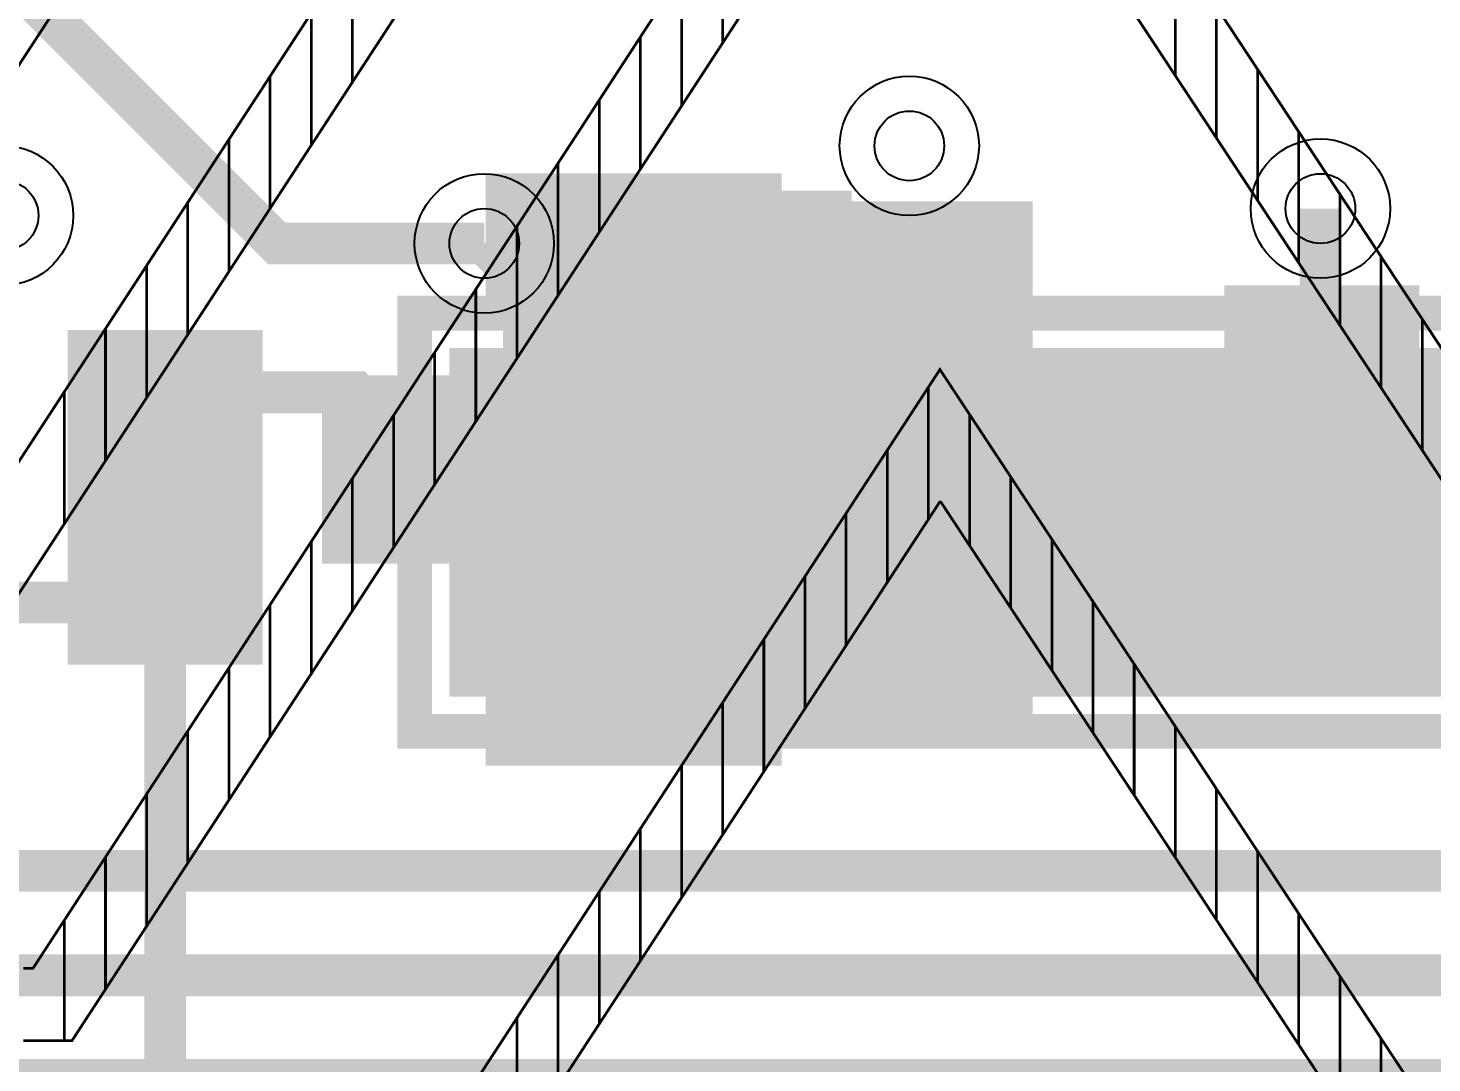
# Model space of a CAD drawing. Extents: x -57 to 2380, y -38 to 1737.
# Drawn here: x 464.5 to 666, y 222.4 to 370.9 of the extents above; entities that cross this region are included whole.
import ezdxf

# ---------------------------------------------------------------- set-up
doc = ezdxf.new("R2010")
doc.units = 9
for name, color, linetype, true_color in [('BottomLayer', 7, 'Continuous', 0x0000ff), ('BottomPasteMaskLayer', 7, 'Continuous', 0x800000), ('BottomSilkLayer', 7, 'Continuous', 0x808000), ('BottomSolderMaskLayer', 7, 'Continuous', 0xaa00ff), ('Document', 7, 'Continuous', 0xffffff), ('Hole', 7, 'Continuous', 0x222222), ('Multi-Layer', 7, 'Continuous', 0xc0c0c0), ('TopLayer', 7, 'Continuous', 0xff0000), ('TopPasteMaskLayer', 7, 'Continuous', 0x808080), ('TopSilkLayer', 7, 'Continuous', 0xffff00), ('TopSolderMaskLayer', 7, 'Continuous', 0x800080)]:
    doc.layers.add(name, color=color, linetype=linetype, true_color=true_color)

msp = doc.modelspace()

# ---------------------------------------------------------------- hatches: boundary and pattern name
at = {"layer": 'BottomLayer'}
for points in [[(570, 280), (530, 280), (530, 320), (570, 320)], [(620, 280), (580, 280), (580, 320), (620, 320)], [(670, 280), (630, 280), (630, 320), (670, 320)]]:
    msp.add_hatch(color=256, dxfattribs=at).paths.add_polyline_path(points)
at = {"layer": 'BottomPasteMaskLayer'}
for points in [[(570, 280), (530, 280), (530, 320), (570, 320)], [(620, 280), (580, 280), (580, 320), (620, 320)], [(670, 280), (630, 280), (630, 320), (670, 320)]]:
    msp.add_hatch(color=256, dxfattribs=at).paths.add_polyline_path(points)
at = {"layer": 'BottomSolderMaskLayer'}
for points in [[(571, 279), (529, 279), (529, 321), (571, 321)], [(621, 279), (579, 279), (579, 321), (621, 321)], [(671, 279), (629, 279), (629, 321), (671, 321)]]:
    msp.add_hatch(color=256, dxfattribs=at).paths.add_polyline_path(points)
at = {"layer": 'Document'}
for points in [[(582.7, 267.56), (582.7, 347.56), (532.7, 347.56), (532.7, 267.56)], [(662.7, 287.5), (662.7, 332.5), (637.7, 332.5), (637.7, 287.5)], [(471.7, 326.06), (471.7, 281.06), (496.7, 281.06), (496.7, 326.06)], [(525, 275), (675, 275), (675, 325), (525, 325)]]:
    msp.add_hatch(color=256, dxfattribs=at).paths.add_polyline_path(points)
at = {"layer": 'TopLayer'}
for points in [[(607.7, 320.06), (577.7, 320.06), (577.7, 345.06), (607.7, 345.06)], [(657.93, 332.66), (658.2, 332.64), (658.47, 332.59), (658.74, 332.51), (658.99, 332.4), (659.22, 332.25), (659.44, 332.09), (659.63, 331.89), (659.8, 331.67), (659.94, 331.44), (660.06, 331.19), (660.14, 330.93), (660.19, 330.66), (660.2, 330.38), (660.2, 319.77), (660.19, 319.5), (660.14, 319.23), (660.06, 318.97), (659.94, 318.72), (659.8, 318.48), (659.63, 318.27), (659.44, 318.07), (659.22, 317.9), (658.99, 317.76), (658.74, 317.65), (658.47, 317.57), (658.2, 317.52), (657.93, 317.5), (642.48, 317.5), (642.2, 317.52), (641.93, 317.57), (641.67, 317.65), (641.42, 317.76), (641.19, 317.9), (640.97, 318.07), (640.78, 318.27), (640.61, 318.48), (640.46, 318.72), (640.35, 318.97), (640.27, 319.23), (640.22, 319.5), (640.2, 319.77), (640.2, 330.38), (640.22, 330.66), (640.27, 330.93), (640.35, 331.19), (640.46, 331.44), (640.61, 331.67), (640.78, 331.89), (640.97, 332.09), (641.19, 332.25), (641.42, 332.4), (641.67, 332.51), (641.93, 332.59), (642.2, 332.64), (642.48, 332.66)], [(476.48, 311.06), (476.2, 311.08), (475.93, 311.13), (475.67, 311.21), (475.42, 311.32), (475.19, 311.46), (474.97, 311.63), (474.78, 311.83), (474.61, 312.04), (474.46, 312.28), (474.35, 312.53), (474.27, 312.79), (474.22, 313.06), (474.2, 313.34), (474.2, 323.95), (474.22, 324.22), (474.27, 324.49), (474.35, 324.75), (474.46, 325), (474.61, 325.24), (474.78, 325.45), (474.97, 325.65), (475.19, 325.82), (475.42, 325.96), (475.67, 326.07), (475.93, 326.15), (476.2, 326.2), (476.48, 326.22), (491.93, 326.22), (492.2, 326.2), (492.47, 326.15), (492.74, 326.07), (492.99, 325.96), (493.22, 325.82), (493.44, 325.65), (493.63, 325.45), (493.8, 325.24), (493.94, 325), (494.06, 324.75), (494.14, 324.49), (494.19, 324.22), (494.2, 323.95), (494.2, 313.34), (494.19, 313.06), (494.14, 312.79), (494.06, 312.53), (493.94, 312.28), (493.8, 312.04), (493.63, 311.83), (493.44, 311.63), (493.22, 311.46), (492.99, 311.32), (492.74, 311.21), (492.47, 311.13), (492.2, 311.08), (491.93, 311.06)], [(537.7, 295.06), (507.7, 295.06), (507.7, 320.06), (537.7, 320.06)], [(657.93, 302.5), (658.2, 302.48), (658.47, 302.43), (658.74, 302.35), (658.99, 302.24), (659.22, 302.1), (659.44, 301.93), (659.63, 301.73), (659.8, 301.52), (659.94, 301.28), (660.06, 301.03), (660.14, 300.77), (660.19, 300.5), (660.2, 300.23), (660.2, 289.62), (660.19, 289.34), (660.14, 289.07), (660.06, 288.81), (659.94, 288.56), (659.8, 288.32), (659.63, 288.11), (659.44, 287.91), (659.22, 287.74), (658.99, 287.6), (658.74, 287.49), (658.47, 287.41), (658.2, 287.36), (657.93, 287.34), (642.48, 287.34), (642.2, 287.36), (641.93, 287.41), (641.67, 287.49), (641.42, 287.6), (641.19, 287.74), (640.97, 287.91), (640.78, 288.11), (640.61, 288.32), (640.46, 288.56), (640.35, 288.81), (640.27, 289.07), (640.22, 289.34), (640.2, 289.62), (640.2, 300.23), (640.22, 300.5), (640.27, 300.77), (640.35, 301.03), (640.46, 301.28), (640.61, 301.52), (640.78, 301.73), (640.97, 301.93), (641.19, 302.1), (641.42, 302.24), (641.67, 302.35), (641.93, 302.43), (642.2, 302.48), (642.48, 302.5)], [(476.48, 280.9), (476.2, 280.92), (475.93, 280.97), (475.67, 281.05), (475.42, 281.17), (475.19, 281.31), (474.97, 281.48), (474.78, 281.67), (474.61, 281.89), (474.46, 282.12), (474.35, 282.37), (474.27, 282.63), (474.22, 282.9), (474.2, 283.18), (474.2, 293.79), (474.22, 294.06), (474.27, 294.33), (474.35, 294.6), (474.46, 294.85), (474.61, 295.08), (474.78, 295.3), (474.97, 295.49), (475.19, 295.66), (475.42, 295.8), (475.67, 295.91), (475.93, 296), (476.2, 296.05), (476.48, 296.06), (491.93, 296.06), (492.2, 296.05), (492.47, 296), (492.74, 295.91), (492.99, 295.8), (493.22, 295.66), (493.44, 295.49), (493.63, 295.3), (493.8, 295.08), (493.94, 294.85), (494.06, 294.6), (494.14, 294.33), (494.19, 294.06), (494.2, 293.79), (494.2, 283.18), (494.19, 282.9), (494.14, 282.63), (494.06, 282.37), (493.94, 282.12), (493.8, 281.89), (493.63, 281.67), (493.44, 281.48), (493.22, 281.31), (492.99, 281.17), (492.74, 281.05), (492.47, 280.97), (492.2, 280.92), (491.93, 280.9)], [(607.7, 270.06), (577.7, 270.06), (577.7, 295.06), (607.7, 295.06)]]:
    msp.add_hatch(color=256, dxfattribs=at).paths.add_polyline_path(points)
at = {"layer": 'TopPasteMaskLayer'}
for points in [[(607.7, 320.06), (577.7, 320.06), (577.7, 345.06), (607.7, 345.06)], [(537.7, 295.06), (507.7, 295.06), (507.7, 320.06), (537.7, 320.06)], [(607.7, 270.06), (577.7, 270.06), (577.7, 295.06), (607.7, 295.06)]]:
    msp.add_hatch(color=256, dxfattribs=at).paths.add_polyline_path(points)
at = {"layer": 'TopSolderMaskLayer'}
for points in [[(608.7, 319.06), (576.7, 319.06), (576.7, 346.06), (608.7, 346.06)], [(538.7, 294.06), (506.7, 294.06), (506.7, 321.06), (538.7, 321.06)], [(608.7, 269.06), (576.7, 269.06), (576.7, 296.06), (608.7, 296.06)]]:
    msp.add_hatch(color=256, dxfattribs=at).paths.add_polyline_path(points)

# ---------------------------------------------------------------- linework, layer by layer
at = {"layer": 'BottomLayer'}
for points, const_width in [([(85, 891.61), (140, 836.61), (140, 615), (173.5, 581.5), (173.5, 396.5), (190, 380), (220, 380), (365, 235), (825, 235), (997, 407), (1835, 407), (1905, 477), (1905, 855.87), (2031, 981.87), (2031.87, 981.87), (2040, 990)], 6), ([(85, 791.61), (125, 751.61), (125, 610), (160, 575), (160, 390), (185, 365), (215, 365), (360, 220), (830, 220), (1000, 390), (1845, 390), (1923, 468), (1923, 828), (2040, 945)], 6), ([(1815, 430), (1805, 420), (990, 420), (820, 250), (370, 250), (215, 405), (215, 425.2), (215, 536.61)], 6), ([(650, 300), (650, 345)], 6), ([(600, 300), (600, 325), (590, 335), (535, 335), (530, 340)], 6), ([(650, 300), (600, 300)], 10)]:
    msp.add_lwpolyline(points, dxfattribs=dict(at, const_width=const_width))
at = {"layer": 'BottomSilkLayer', "const_width": 5}
msp.add_lwpolyline([(520, 270), (680, 270), (680, 330), (520, 330), (520, 270)], close=True, dxfattribs=at)
at = {"layer": 'Document', "const_width": 0.39}
for points in [[(425.77, 308.21), (594.26, 566.44), (605.55, 549.32), (611.46, 540.37), (617.36, 531.42), (623.27, 522.46), (629.17, 513.51), (652.8, 477.69), (658.7, 468.74), (682.32, 432.93)], [(442.69, 277.28), (594.57, 510.06), (748.1, 277.28)], [(670.51, 394.92), (640.98, 439.69), (629.17, 457.59), (623.27, 466.55), (594.57, 510.06), (587.84, 499.73), (576.02, 481.63), (564.21, 463.53), (552.4, 445.43), (540.59, 427.33), (528.78, 409.22), (499.25, 363.97), (487.44, 345.87), (475.63, 327.77), (463.82, 309.66)], [(742.53, 266.93), (594.62, 491.18), (448.3, 266.93)], [(457.91, 281.66), (511.06, 363.12), (546.5, 417.42), (552.4, 426.47), (581.93, 471.73), (594.62, 491.18), (617.36, 456.69), (635.08, 429.83), (640.98, 420.88), (646.89, 411.93), (670.51, 376.11)], [(676.42, 311.24), (658.7, 338.1), (640.98, 364.97), (635.08, 373.92), (617.36, 400.78), (611.46, 409.73), (594.93, 434.8), (558.31, 378.67), (552.4, 369.62), (546.5, 360.57), (540.59, 351.52), (534.69, 342.47), (528.78, 333.42), (522.87, 324.36), (516.97, 315.31), (511.06, 306.26), (465.22, 236), (463.82, 236)], [(465.22, 236), (594.93, 434.8), (726.05, 236)], [(463.82, 225.64), (469.73, 225.64), (470.83, 225.64), (481.54, 242.06), (499.25, 269.21), (511.06, 287.31), (522.87, 305.41), (534.69, 323.51), (546.5, 341.62), (558.31, 359.72), (570.12, 377.82), (581.93, 395.92), (593.74, 414.02), (594.98, 415.92), (599.65, 408.83), (617.36, 381.97), (623.27, 373.02), (640.98, 346.16), (646.89, 337.2), (664.61, 310.34), (682.32, 283.48)], [(720.47, 225.64), (594.98, 415.92), (470.83, 225.64)], [(564.21, 368.77), (564.21, 387.72)], [(629.17, 364.06), (629.17, 382.87)], [(511.06, 363.12), (511.06, 382.07)], [(558.31, 359.72), (558.31, 378.67)], [(505.16, 354.07), (505.16, 373.02)], [(635.08, 355.11), (635.08, 373.92)], [(552.4, 350.67), (552.4, 369.62)], [(640.98, 346.16), (640.98, 364.97)], [(499.25, 345.02), (499.25, 363.97)], [(546.5, 341.62), (546.5, 360.57)], [(493.35, 335.97), (493.35, 354.92)], [(646.89, 337.2), (646.89, 356.01)], [(540.59, 332.57), (540.59, 351.52)], [(652.8, 328.25), (652.8, 347.06)], [(487.44, 326.92), (487.44, 345.87)], [(534.69, 323.51), (534.69, 342.47)], [(481.54, 317.86), (481.54, 336.82)], [(658.7, 319.3), (658.7, 338.1)], [(528.78, 314.46), (528.78, 333.42)], [(664.61, 310.34), (664.61, 329.15)], [(475.63, 308.81), (475.63, 327.77)], [(522.87, 305.41), (522.87, 324.36)], [(498.93, 174.1), (595.39, 321.91), (692.9, 174.1)], [(664.61, 216.99), (658.7, 225.94), (595.39, 321.91), (516.97, 201.73)], [(469.73, 299.76), (469.73, 318.72)], [(593.74, 300.43), (593.74, 319.38)], [(516.97, 296.36), (516.97, 315.31)], [(599.65, 296.66), (599.65, 315.46)], [(463.82, 163.74), (469.73, 163.74), (475.63, 163.74), (481.54, 163.74), (487.44, 163.74), (493.35, 163.74), (499.25, 163.74), (504.54, 163.74), (595.44, 303.03), (587.84, 291.38), (587.84, 310.33)], [(511.06, 287.31), (511.06, 306.26)], [(605.55, 287.7), (605.55, 306.51)], [(595.44, 303.03), (687.33, 163.74)], [(581.93, 282.33), (581.93, 301.28)], [(505.16, 278.26), (505.16, 297.21)], [(611.46, 278.75), (611.46, 297.56)], [(576.02, 273.28), (576.02, 292.23)], [(504.54, 163.74), (522.87, 191.83), (546.5, 228.03), (570.12, 264.23), (581.93, 282.33), (587.84, 291.38)], [(499.25, 269.21), (499.25, 288.16)], [(617.36, 269.8), (617.36, 288.6)], [(570.12, 264.23), (570.12, 283.18)], [(493.35, 260.16), (493.35, 279.11)], [(623.27, 260.85), (623.27, 279.65)], [(564.21, 255.18), (564.21, 274.13)], [(487.44, 251.11), (487.44, 270.06)], [(629.17, 251.9), (629.17, 270.7)], [(558.31, 246.13), (558.31, 265.08)], [(635.08, 242.95), (635.08, 261.75)], [(481.54, 242.06), (481.54, 261.01)], [(552.4, 237.08), (552.4, 256.03)], [(475.63, 233), (475.63, 251.95)], [(640.98, 233.99), (640.98, 252.8)], [(546.5, 228.03), (546.5, 246.98)], [(646.89, 225.04), (646.89, 243.85)], [(469.73, 225.64), (469.73, 242.9)], [(540.59, 218.98), (540.59, 237.93)], [(652.8, 216.09), (652.8, 234.89)], [(534.69, 209.93), (534.69, 228.88)], [(658.7, 207.14), (658.7, 225.94)]]:
    msp.add_lwpolyline(points, dxfattribs=at)
at = {"layer": 'Hole'}
for centre in [(591, 354), (461, 344), (650, 345), (530, 340)]:
    msp.add_circle(centre, 5, dxfattribs=at)
at = {"layer": 'Multi-Layer'}
for centre in [(591, 354), (650, 345), (461, 344), (530, 340)]:
    msp.add_circle(centre, 10, dxfattribs=at)
at = {"layer": 'TopLayer', "const_width": 6}
for points in [[(530, 340), (500.2, 340), (415, 425.2), (415, 536.61)], [(650, 345), (650, 325.28), (650.2, 325.08)], [(484.2, 318.64), (511.62, 318.64), (522.7, 307.56)], [(438.43, 302.72), (445.76, 302.72), (460, 288.48), (484.2, 288.48), (484.2, 210.79), (490, 205), (495, 200), (517.56, 177.44), (585.53, 177.44)], [(683.2, 294.92), (682.2, 295.98), (650.2, 294.92), (606.12, 295.98), (592.7, 282.56)]]:
    msp.add_lwpolyline(points, dxfattribs=at)
at = {"layer": 'TopSilkLayer', "const_width": 5}
for points in [[(532.7, 327.56), (532.7, 347.56), (572.7, 347.56)], [(582.7, 302.56), (582.7, 312.56)], [(572.7, 267.56), (532.7, 267.56), (532.7, 287.56)]]:
    msp.add_lwpolyline(points, dxfattribs=at)
at = {"layer": 'TopSilkLayer', "const_width": 3}
for points in [[(637.7, 287.5), (637.7, 332.5), (662.7, 332.5), (662.7, 287.5), (637.7, 287.5)], [(496.7, 326.06), (496.7, 281.06), (471.7, 281.06), (471.7, 326.06), (496.7, 326.06)]]:
    msp.add_lwpolyline(points, close=True, dxfattribs=at)

doc.saveas('drawing.dxf')
